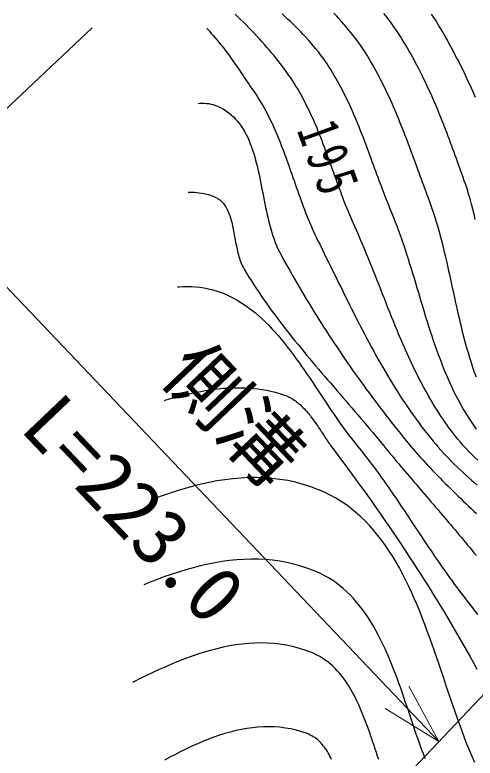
# Model space of a CAD drawing. Units: millimetres, scale not verified. Extents: x 40000 to 680000, y 20000 to 380000.
# Drawn here: x 302321 to 316929, y 261400 to 284979 of the extents above; entities that cross this region are included whole.
import ezdxf
from ezdxf.enums import TextEntityAlignment as Align

# ---------------------------------------------------------------- set-up
doc = ezdxf.new("R2010")
doc.units = ezdxf.units.MM
doc.header["$LTSCALE"] = 1000
doc.linetypes.add('CHAIN', pattern=[18.5, 12, -1.5, 3.5, -1.5])
for name, color, linetype, lineweight in [('M-BGD', 7, 'Continuous', 25), ('M-BMK', 2, 'CHAIN', 13), ('M-STR-HTXT', 7, 'Continuous', 13)]:
    doc.layers.add(name, color=color, linetype=linetype, lineweight=lineweight)
doc.styles.add('@ＭＳ ゴシック', font='')
doc.styles.add('ＭＳ ゴシック', font='')
doc.styles.get('@ＭＳ ゴシック').set_extended_font_data('@MS Gothic')
doc.styles.get('ＭＳ ゴシック').set_extended_font_data('MS Gothic')

msp = doc.modelspace()

# ---------------------------------------------------------------- linework, layer by layer
at = {"layer": 'M-BGD'}
for points in [[(317015, 270848), (316919, 270940), (316825, 271033), (316732, 271127), (316641, 271223), (316551, 271321), (316464, 271421), (316378, 271522), (316294, 271626), (316200, 271747), (316108, 271869), (316018, 271993), (315931, 272118), (315845, 272244), (315761, 272372), (315679, 272501), (315599, 272630), (315521, 272761), (315445, 272893), (315370, 273027), (315296, 273161), (315224, 273295), (315154, 273431), (315085, 273568), (315017, 273705), (314950, 273844), (314884, 273983), (314820, 274122), (314756, 274262), (314694, 274403), (314632, 274545), (314571, 274686), (314511, 274829), (314452, 274971), (314393, 275114), (314334, 275258), (314276, 275401), (314219, 275545), (314161, 275689), (314104, 275834), (314048, 275978), (313991, 276122), (313934, 276267), (313878, 276411), (313821, 276555), (313764, 276699), (313707, 276843), (313649, 276987), (313592, 277130), (313533, 277274), (313475, 277416), (313415, 277559), (313355, 277701), (313295, 277843), (313233, 277984), (313171, 278124), (313108, 278264), (313064, 278362), (313021, 278460), (312979, 278559), (312937, 278658), (312896, 278757), (312856, 278857), (312816, 278957), (312777, 279057), (312739, 279158), (312701, 279259), (312663, 279360), (312626, 279461), (312589, 279563), (312552, 279664), (312515, 279766), (312478, 279868), (312442, 279969), (312406, 280071), (312369, 280173), (312333, 280275), (312296, 280376), (312259, 280478), (312222, 280579), (312185, 280680), (312147, 280781), (312109, 280882), (312071, 280983), (312032, 281083), (311992, 281183), (311952, 281282), (311911, 281382), (311870, 281481), (311827, 281579), (311784, 281677), (311740, 281775), (311696, 281872), (311650, 281968), (311603, 282064), (311555, 282160), (311506, 282254), (311456, 282349), (311405, 282442), (311352, 282535), (311298, 282627), (311243, 282718), (311186, 282809), (311128, 282898), (311068, 282987), (310999, 283087), (310928, 283186), (310856, 283284), (310783, 283381), (310709, 283478), (310634, 283573), (310558, 283668), (310481, 283761), (310403, 283854), (310323, 283947), (310243, 284038), (310162, 284129), (310080, 284219), (309998, 284308), (309914, 284396), (309830, 284484), (309745, 284572), (309659, 284659), (309573, 284745), (309486, 284830), (309398, 284915), (309309, 285000)], [(316977, 271832), (316886, 271959), (316798, 272088), (316713, 272219), (316631, 272351), (316551, 272485), (316475, 272621), (316400, 272757), (316328, 272895), (316258, 273035), (316191, 273175), (316125, 273317), (316062, 273460), (316000, 273604), (315940, 273749), (315882, 273895), (315825, 274042), (315770, 274189), (315716, 274337), (315663, 274487), (315612, 274636), (315561, 274787), (315512, 274937), (315463, 275089), (315415, 275241), (315368, 275393), (315321, 275545), (315275, 275698), (315229, 275851), (315183, 276004), (315137, 276157), (315091, 276310), (315046, 276463), (315000, 276616), (314953, 276769), (314907, 276921), (314859, 277074), (314812, 277226), (314763, 277377), (314714, 277529), (314663, 277679), (314612, 277829), (314560, 277979), (314506, 278128), (314451, 278276), (314395, 278423), (314337, 278570), (314277, 278715), (314236, 278814), (314196, 278913), (314156, 279013), (314117, 279112), (314078, 279212), (314039, 279313), (314001, 279413), (313963, 279513), (313925, 279614), (313888, 279715), (313851, 279816), (313814, 279917), (313776, 280018), (313739, 280119), (313702, 280220), (313665, 280321), (313628, 280422), (313591, 280523), (313554, 280624), (313516, 280725), (313479, 280825), (313441, 280926), (313402, 281026), (313364, 281127), (313325, 281227), (313285, 281327), (313245, 281426), (313205, 281525), (313164, 281624), (313123, 281723), (313080, 281822), (313038, 281920), (312994, 282017), (312950, 282114), (312905, 282211), (312859, 282308), (312813, 282403), (312765, 282499), (312717, 282594), (312667, 282688), (312617, 282782), (312565, 282875), (312512, 282968), (312459, 283060), (312404, 283151), (312348, 283242), (312290, 283332), (312232, 283421), (312165, 283519), (312096, 283616), (312025, 283711), (311953, 283805), (311878, 283898), (311803, 283989), (311726, 284079), (311647, 284168), (311567, 284256), (311486, 284343), (311404, 284429), (311321, 284514), (311236, 284599), (311151, 284682), (311065, 284765), (310978, 284847), (310890, 284929), (310802, 285010)], [(316967, 273486), (316912, 273637), (316860, 273790), (316809, 273943), (316761, 274097), (316714, 274252), (316669, 274408), (316626, 274565), (316584, 274722), (316543, 274880), (316504, 275039), (316465, 275198), (316428, 275358), (316391, 275518), (316355, 275679), (316319, 275840), (316284, 276001), (316249, 276162), (316214, 276323), (316179, 276484), (316144, 276646), (316108, 276807), (316072, 276968), (316036, 277128), (315999, 277289), (315961, 277449), (315921, 277608), (315881, 277767), (315840, 277926), (315797, 278084), (315753, 278241), (315707, 278398), (315659, 278553), (315609, 278708), (315558, 278862), (315504, 279015), (315447, 279166), (315410, 279266), (315372, 279366), (315335, 279466), (315297, 279566), (315260, 279666), (315223, 279767), (315186, 279867), (315150, 279968), (315113, 280068), (315076, 280169), (315039, 280270), (315002, 280370), (314965, 280471), (314928, 280571), (314890, 280672), (314853, 280772), (314815, 280873), (314777, 280973), (314739, 281073), (314701, 281173), (314662, 281273), (314623, 281373), (314583, 281472), (314543, 281572), (314503, 281671), (314462, 281770), (314421, 281868), (314379, 281967), (314337, 282065), (314294, 282163), (314251, 282260), (314207, 282358), (314162, 282454), (314117, 282551), (314071, 282647), (314024, 282743), (313977, 282838), (313928, 282933), (313879, 283027), (313830, 283121), (313779, 283215), (313727, 283308), (313675, 283400), (313621, 283492), (313567, 283584), (313511, 283675), (313455, 283765), (313397, 283855), (313333, 283952), (313267, 284048), (313199, 284142), (313130, 284236), (313059, 284328), (312987, 284419), (312914, 284509), (312839, 284598), (312763, 284686), (312686, 284773), (312608, 284860), (312528, 284945), (312448, 285030)], [(316932, 278487), (316894, 278651), (316855, 278815), (316813, 278977), (316768, 279139), (316721, 279299), (316671, 279459), (316618, 279617), (316583, 279718), (316548, 279818), (316513, 279919), (316477, 280019), (316442, 280120), (316406, 280220), (316371, 280321), (316335, 280421), (316299, 280522), (316262, 280622), (316226, 280722), (316189, 280822), (316151, 280923), (316114, 281023), (316076, 281123), (316038, 281222), (316000, 281322), (315961, 281422), (315922, 281521), (315882, 281620), (315843, 281719), (315802, 281818), (315762, 281917), (315720, 282015), (315679, 282113), (315637, 282211), (315594, 282309), (315551, 282407), (315507, 282504), (315463, 282601), (315419, 282698), (315373, 282794), (315328, 282890), (315281, 282986), (315234, 283081), (315187, 283177), (315138, 283271), (315090, 283366), (315040, 283460), (314990, 283553), (314939, 283647), (314887, 283740), (314835, 283832), (314782, 283924), (314728, 284016), (314673, 284107), (314618, 284197), (314561, 284288), (314500, 284384), (314437, 284479), (314372, 284572), (314306, 284665), (314238, 284757), (314170, 284848), (314100, 284938), (314029, 285027)], [(316938, 282360), (316896, 282458), (316853, 282555), (316810, 282652), (316766, 282749), (316722, 282846), (316677, 282942), (316632, 283039), (316586, 283135), (316540, 283230), (316493, 283326), (316445, 283421), (316398, 283516), (316349, 283610), (316300, 283705), (316251, 283799), (316201, 283892), (316150, 283986), (316099, 284079), (316048, 284171), (315995, 284264), (315943, 284356), (315890, 284448), (315836, 284539), (315781, 284630), (315726, 284721), (315667, 284816), (315607, 284910), (315546, 285004)], [(308409, 284545), (308431, 284522), (308494, 284457), (308555, 284390), (308616, 284323), (308676, 284254), (308735, 284185), (308793, 284114), (308851, 284042), (308908, 283970), (308965, 283897), (309021, 283823), (309076, 283749), (309131, 283674), (309185, 283599), (309239, 283523), (309292, 283448), (309345, 283372), (309397, 283296), (309449, 283220), (309501, 283144), (309552, 283069), (309603, 282994), (309654, 282919), (309704, 282845), (309754, 282771), (309804, 282698), (309854, 282626), (309903, 282554), (309964, 282465), (310022, 282376), (310079, 282285), (310135, 282193), (310189, 282101), (310241, 282008), (310292, 281914), (310341, 281819), (310390, 281724), (310437, 281628), (310482, 281531), (310527, 281434), (310571, 281336), (310614, 281238), (310656, 281139), (310696, 281039), (310737, 280939), (310776, 280839), (310815, 280739), (310853, 280638), (310891, 280536), (310928, 280435), (310965, 280333), (311001, 280231), (311037, 280129), (311073, 280027), (311109, 279925), (311145, 279822), (311181, 279720), (311216, 279617), (311252, 279515), (311288, 279413), (311324, 279311), (311361, 279208), (311398, 279107), (311435, 279005), (311473, 278903), (311511, 278802), (311550, 278701), (311590, 278601), (311630, 278501), (311671, 278401), (311713, 278302), (311756, 278203), (311800, 278105), (311845, 278007), (311891, 277910), (311939, 277813), (312006, 277679), (312072, 277544), (312139, 277409), (312206, 277274), (312272, 277138), (312339, 277003), (312405, 276867), (312472, 276732), (312538, 276596), (312605, 276460), (312672, 276325), (312738, 276189), (312806, 276054), (312873, 275918), (312940, 275783), (313008, 275648), (313076, 275513), (313145, 275378), (313214, 275243), (313283, 275109), (313353, 274975), (313423, 274841), (313494, 274708), (313565, 274574), (313637, 274442), (313709, 274309), (313782, 274177), (313856, 274046), (313930, 273915), (314005, 273784), (314081, 273654), (314158, 273525), (314235, 273396), (314314, 273267), (314393, 273140), (314473, 273012), (314554, 272886), (314636, 272760), (314720, 272635), (314804, 272511), (314889, 272387), (314975, 272264), (315063, 272143), (315152, 272021), (315241, 271901), (315333, 271782), (315425, 271663), (315519, 271546), (315597, 271450), (315677, 271356), (315758, 271262), (315840, 271170), (315923, 271079), (316007, 270989), (316093, 270901), (316179, 270813), (316267, 270726), (316355, 270640), (316445, 270555), (316535, 270470), (316626, 270387), (316717, 270304), (316810, 270221), (316903, 270140), (316996, 270059)], [(308140, 282170), (308190, 282175), (308261, 282178), (308332, 282177), (308403, 282172), (308474, 282163), (308544, 282149), (308615, 282131), (308686, 282107), (308756, 282079), (308852, 282035), (308943, 281985), (309028, 281931), (309110, 281873), (309187, 281810), (309260, 281744), (309328, 281673), (309393, 281599), (309455, 281521), (309512, 281440), (309567, 281355), (309618, 281267), (309666, 281177), (309711, 281083), (309754, 280987), (309794, 280889), (309832, 280788), (309867, 280685), (309901, 280580), (309932, 280473), (309962, 280364), (309991, 280254), (310018, 280143), (310044, 280030), (310070, 279916), (310094, 279801), (310118, 279686), (310141, 279570), (310164, 279453), (310187, 279336), (310209, 279219), (310232, 279102), (310256, 278985), (310280, 278869), (310305, 278753), (310330, 278638), (310357, 278523), (310385, 278410), (310414, 278297), (310445, 278186), (310477, 278077), (310512, 277969), (310548, 277862), (310587, 277758), (310628, 277656), (310672, 277555), (310719, 277458), (310768, 277363), (310839, 277233), (310911, 277103), (310983, 276973), (311056, 276844), (311129, 276715), (311203, 276587), (311277, 276458), (311352, 276330), (311427, 276203), (311503, 276075), (311580, 275948), (311657, 275821), (311734, 275695), (311812, 275568), (311890, 275442), (311969, 275317), (312049, 275191), (312129, 275066), (312209, 274942), (312290, 274817), (312372, 274693), (312453, 274569), (312536, 274446), (312619, 274323), (312702, 274200), (312786, 274077), (312870, 273955), (312955, 273833), (313040, 273712), (313126, 273590), (313212, 273469), (313298, 273349), (313385, 273229), (313473, 273109), (313561, 272989), (313649, 272870), (313738, 272751), (313827, 272632), (313917, 272514), (314007, 272396), (314097, 272279), (314188, 272162), (314279, 272045), (314371, 271928), (314463, 271812), (314556, 271696), (314649, 271581), (314742, 271466), (314815, 271377), (314888, 271290), (314962, 271202), (315037, 271116), (315113, 271030), (315189, 270945), (315266, 270860), (315343, 270776), (315421, 270692), (315499, 270608), (315578, 270526), (315658, 270443), (315737, 270361), (315818, 270279), (315898, 270198), (315979, 270117), (316061, 270036), (316142, 269956), (316224, 269875), (316306, 269795), (316388, 269715), (316471, 269636), (316553, 269556), (316636, 269477), (316719, 269397), (316802, 269318), (316885, 269239), (316968, 269159)], [(307821, 279354), (307882, 279357), (308026, 279353), (308170, 279338), (308316, 279313), (308463, 279277), (308611, 279228), (308659, 279209), (308704, 279187), (308747, 279163), (308788, 279136), (308826, 279107), (308862, 279075), (308896, 279042), (308928, 279007), (308958, 278969), (308986, 278930), (309013, 278889), (309038, 278846), (309061, 278802), (309083, 278756), (309103, 278709), (309122, 278660), (309140, 278610), (309157, 278559), (309173, 278507), (309188, 278454), (309202, 278400), (309215, 278345), (309228, 278289), (309240, 278233), (309251, 278176), (309263, 278118), (309274, 278061), (309285, 278003), (309295, 277944), (309306, 277886), (309317, 277828), (309328, 277769), (309339, 277711), (309350, 277653), (309362, 277595), (309375, 277538), (309388, 277481), (309402, 277425), (309416, 277369), (309432, 277314), (309448, 277260), (309466, 277207), (309485, 277155), (309505, 277104), (309526, 277054), (309549, 277005), (309573, 276958), (309599, 276912), (309675, 276786), (309751, 276661), (309829, 276537), (309908, 276414), (309989, 276292), (310070, 276170), (310152, 276049), (310236, 275928), (310320, 275809), (310405, 275689), (310491, 275571), (310578, 275453), (310666, 275336), (310755, 275219), (310844, 275103), (310934, 274987), (311025, 274871), (311116, 274756), (311208, 274642), (311300, 274528), (311393, 274414), (311487, 274300), (311581, 274187), (311675, 274074), (311770, 273962), (311865, 273849), (311960, 273737), (312056, 273625), (312152, 273514), (312248, 273402), (312344, 273290), (312440, 273179), (312536, 273067), (312633, 272956), (312729, 272845), (312825, 272733), (312922, 272622), (313018, 272510), (313114, 272398), (313209, 272287), (313305, 272175), (313400, 272063), (313495, 271951), (313590, 271838), (313684, 271725), (313778, 271612), (313871, 271499), (313964, 271386), (314031, 271304), (314098, 271222), (314166, 271140), (314233, 271058), (314301, 270977), (314369, 270895), (314437, 270814), (314505, 270733), (314573, 270652), (314641, 270571), (314709, 270490), (314778, 270409), (314846, 270329), (314915, 270248), (314984, 270167), (315052, 270087), (315121, 270006), (315190, 269926), (315259, 269845), (315328, 269765), (315397, 269684), (315465, 269604), (315534, 269523), (315603, 269443), (315672, 269363), (315741, 269282), (315810, 269202), (315879, 269121), (315948, 269041), (316016, 268960), (316085, 268879), (316153, 268799), (316222, 268718), (316290, 268637), (316359, 268556), (316427, 268475), (316495, 268394), (316563, 268313), (316631, 268231), (316698, 268150), (316766, 268068), (316833, 267987), (316900, 267905), (316967, 267823)], [(307480, 276346), (307536, 276352), (307666, 276361), (307796, 276364), (307927, 276361), (308059, 276353), (308191, 276338), (308324, 276318), (308466, 276289), (308605, 276254), (308740, 276213), (308873, 276166), (309003, 276114), (309130, 276057), (309255, 275995), (309377, 275927), (309497, 275855), (309614, 275779), (309729, 275698), (309842, 275612), (309953, 275523), (310062, 275430), (310169, 275333), (310274, 275233), (310377, 275130), (310479, 275023), (310579, 274914), (310678, 274802), (310775, 274687), (310871, 274570), (310965, 274451), (311059, 274330), (311151, 274207), (311243, 274082), (311334, 273956), (311423, 273829), (311513, 273700), (311601, 273571), (311689, 273441), (311777, 273311), (311864, 273180), (311951, 273049), (312038, 272918), (312124, 272788), (312211, 272658), (312298, 272528), (312384, 272399), (312471, 272271), (312559, 272145), (312647, 272019), (312735, 271895), (312824, 271773), (312914, 271653), (313004, 271535), (313095, 271419), (313188, 271306), (313250, 271230), (313311, 271154), (313372, 271077), (313433, 271001), (313493, 270924), (313553, 270846), (313613, 270768), (313672, 270690), (313730, 270612), (313788, 270533), (313846, 270454), (313904, 270375), (313961, 270295), (314018, 270216), (314074, 270136), (314131, 270055), (314187, 269975), (314243, 269895), (314298, 269814), (314353, 269733), (314409, 269652), (314464, 269571), (314518, 269490), (314573, 269408), (314628, 269327), (314682, 269245), (314737, 269164), (314791, 269082), (314845, 269000), (314899, 268918), (314953, 268837), (315008, 268755), (315062, 268673), (315116, 268591), (315170, 268509), (315224, 268428), (315279, 268346), (315333, 268264), (315387, 268183), (315442, 268101), (315497, 268020), (315552, 267939), (315607, 267858), (315662, 267777), (315717, 267696), (315773, 267615), (315829, 267535), (315885, 267455), (315962, 267346), (316040, 267237), (316118, 267129), (316197, 267021), (316276, 266913), (316356, 266806), (316436, 266699), (316517, 266592), (316598, 266485), (316679, 266379), (316761, 266273), (316842, 266167), (316924, 266061), (317006, 265955)], [(307073, 272750), (307092, 272755), (307233, 272797), (307375, 272836), (307516, 272874), (307658, 272910), (307799, 272945), (307941, 272977), (308082, 273007), (308223, 273034), (308365, 273059), (308505, 273081), (308646, 273101), (308787, 273117), (308927, 273131), (309067, 273141), (309206, 273149), (309346, 273152), (309485, 273152), (309623, 273149), (309761, 273141), (309899, 273130), (310037, 273115), (310173, 273095), (310310, 273071), (310445, 273042), (310581, 273009), (310715, 272971), (310849, 272928), (310894, 272912), (310938, 272894), (310982, 272875), (311024, 272854), (311066, 272832), (311107, 272809), (311147, 272784), (311186, 272758), (311224, 272731), (311262, 272703), (311299, 272674), (311336, 272644), (311371, 272613), (311407, 272580), (311441, 272547), (311475, 272513), (311509, 272478), (311542, 272443), (311574, 272406), (311606, 272369), (311638, 272331), (311669, 272293), (311699, 272254), (311730, 272215), (311760, 272175), (311790, 272134), (311819, 272094), (311848, 272052), (311877, 272011), (311906, 271969), (311934, 271928), (311962, 271885), (311991, 271843), (312019, 271801), (312046, 271759), (312074, 271717), (312102, 271674), (312130, 271632), (312158, 271590), (312185, 271548), (312213, 271507), (312241, 271466), (312269, 271425), (312297, 271384), (312326, 271344), (312354, 271304), (312383, 271265), (312412, 271226), (312551, 271041), (312690, 270855), (312829, 270669), (312966, 270482), (313104, 270294), (313240, 270106), (313376, 269918), (313511, 269729), (313646, 269539), (313780, 269349), (313913, 269159), (314046, 268968), (314178, 268776), (314309, 268584), (314440, 268391), (314569, 268198), (314698, 268004), (314826, 267810), (314954, 267615), (315080, 267420), (315206, 267224), (315331, 267028), (315455, 266831), (315578, 266634), (315700, 266436), (315822, 266237), (315942, 266039), (316062, 265839), (316180, 265639), (316298, 265439), (316415, 265237), (316531, 265036), (316645, 264834), (316759, 264631), (316872, 264428), (316984, 264224)], [(316914, 261262), (316831, 261454), (316749, 261649), (316670, 261846), (316592, 262047), (316515, 262250), (316439, 262455), (316365, 262662), (316292, 262871), (316219, 263082), (316147, 263294), (316075, 263507), (316003, 263721), (315931, 263935), (315859, 264150), (315786, 264365), (315713, 264579), (315639, 264794), (315565, 265007), (315489, 265220), (315411, 265432), (315332, 265642), (315252, 265851), (315170, 266057), (315085, 266262), (314998, 266464), (314909, 266664), (314817, 266861), (314723, 267055), (314625, 267246), (314524, 267433), (314420, 267616), (314313, 267795), (314201, 267970), (314086, 268140), (313967, 268306), (313843, 268467), (313715, 268622), (313582, 268772), (313444, 268916), (313302, 269054), (313154, 269186), (313001, 269312), (312842, 269430), (312677, 269542), (312507, 269647), (312330, 269744), (312147, 269833), (311958, 269915), (311715, 270006), (311471, 270084), (311226, 270149), (310980, 270202), (310733, 270243), (310486, 270273), (310238, 270292), (309989, 270300), (309739, 270298), (309489, 270285), (309239, 270264), (308987, 270233), (308736, 270194), (308483, 270146), (308231, 270090), (307978, 270027), (307724, 269957), (307471, 269880), (307217, 269797), (306963, 269707), (306718, 269616)], [(315344, 261380), (315286, 261533), (315229, 261689), (315173, 261845), (315117, 262003), (315062, 262163), (315007, 262323), (314952, 262484), (314898, 262645), (314844, 262807), (314789, 262970), (314734, 263132), (314679, 263294), (314623, 263456), (314566, 263618), (314508, 263778), (314450, 263938), (314390, 264097), (314329, 264255), (314266, 264411), (314202, 264566), (314137, 264719), (314069, 264870), (314000, 265019), (313928, 265166), (313854, 265310), (313778, 265451), (313699, 265590), (313618, 265726), (313533, 265858), (313446, 265987), (313356, 266113), (313262, 266234), (313165, 266352), (313065, 266466), (312961, 266575), (312853, 266680), (312741, 266780), (312625, 266876), (312505, 266966), (312381, 267051), (312252, 267131), (312119, 267205), (311981, 267274), (311837, 267336), (311617, 267420), (311396, 267493), (311174, 267554), (310950, 267605), (310726, 267646), (310501, 267676), (310275, 267696), (310048, 267707), (309821, 267709), (309593, 267703), (309364, 267688), (309135, 267664), (308905, 267633), (308674, 267595), (308443, 267549), (308212, 267497), (307981, 267438), (307749, 267374), (307516, 267303), (307284, 267227), (307051, 267146), (306818, 267060), (306585, 266970), (306410, 266899)], [(313869, 261355), (313832, 261465), (313795, 261575), (313758, 261686), (313722, 261796), (313684, 261907), (313647, 262017), (313609, 262128), (313571, 262238), (313532, 262347), (313492, 262456), (313452, 262565), (313411, 262672), (313368, 262778), (313325, 262884), (313281, 262988), (313235, 263091), (313188, 263192), (313139, 263292), (313089, 263390), (313037, 263486), (312984, 263580), (312929, 263672), (312871, 263762), (312812, 263850), (312751, 263935), (312687, 264017), (312621, 264097), (312553, 264174), (312482, 264247), (312409, 264318), (312333, 264386), (312254, 264450), (312172, 264510), (312087, 264567), (312000, 264621), (311909, 264670), (311814, 264715), (311717, 264756), (311521, 264828), (311325, 264889), (311129, 264939), (310932, 264980), (310734, 265012), (310535, 265034), (310337, 265047), (310137, 265052), (309937, 265048), (309737, 265036), (309536, 265017), (309335, 264990), (309134, 264957), (308932, 264916), (308730, 264869), (308528, 264816), (308326, 264758), (308123, 264693), (307920, 264624), (307717, 264550), (307514, 264471), (307311, 264388), (307108, 264301), (306905, 264211), (306702, 264117), (306499, 264020), (306296, 263921), (306094, 263819), (306059, 263802)], [(312374, 261359), (312349, 261411), (312322, 261463), (312295, 261514), (312267, 261564), (312238, 261612), (312207, 261659), (312176, 261705), (312144, 261750), (312110, 261793), (312075, 261835), (312039, 261875), (312002, 261914), (311963, 261950), (311923, 261986), (311881, 262019), (311838, 262050), (311793, 262079), (311746, 262107), (311698, 262132), (311648, 262155), (311596, 262176), (311424, 262235), (311251, 262284), (311078, 262324), (310905, 262355), (310731, 262377), (310558, 262391), (310384, 262396), (310210, 262393), (310036, 262383), (309862, 262366), (309688, 262341), (309513, 262310), (309339, 262272), (309164, 262228), (308989, 262179), (308814, 262124), (308640, 262063), (308465, 261998), (308290, 261928), (308115, 261854), (307940, 261776), (307765, 261694), (307591, 261609), (307416, 261520), (307241, 261429), (307067, 261335)]]:
    msp.add_lwpolyline(points, dxfattribs=at)
msp.add_open_spline([(341885, 268877), (341280, 268029), (341058, 267780), (340478, 267118), (339266, 265739), (338038, 265489), (336955, 264006), (336261, 263057), (336322, 262285), (335892, 261191), (335551, 260321), (335322, 259849), (334969, 258985), (334732, 258406), (334753, 257995), (334372, 257499), (334067, 257101), (333775, 256963), (333308, 256779), (332790, 256575), (332462, 256543), (331905, 256527), (331321, 256509), (330957, 256536), (330433, 256796), (329573, 257221), (329382, 257861), (328707, 258542), (327863, 259393), (327377, 259857), (326545, 260719), (325806, 261486), (325380, 261906), (324687, 262714), (324282, 263188), (324002, 263421), (323694, 263963), (323261, 264724), (323131, 265208), (322803, 266020), (322505, 266757), (322161, 267139), (322103, 267932), (322087, 268158), (322181, 268276), (322234, 268496), (322286, 268714), (322320, 268835), (322378, 269051), (322435, 269266), (322465, 269387), (322529, 269600), (322593, 269809), (322659, 269918), (322704, 270132), (322755, 270367), (322754, 270505), (322769, 270745), (322784, 270995), (322779, 271136), (322783, 271386), (322787, 271630), (322793, 271767), (322788, 272010), (322780, 272360), (322732, 272554), (322728, 272904), (322725, 273063), (322733, 273152), (322732, 273311), (322724, 274123), (322674, 274576), (322641, 275387), (322616, 275998), (322657, 276344), (322580, 276951), (322534, 277314), (322453, 277508), (322358, 277862), (322107, 278798), (321916, 279307), (321618, 280229), (321441, 280775), (321359, 281088), (321137, 281617), (320832, 282343), (320566, 282705), (320201, 283402), (319832, 284104), (319599, 284484), (319258, 285200), (319081, 285571), (318949, 285772), (318856, 286172), (318809, 286372), (318830, 286492), (318807, 286696), (318711, 287522), (318721, 288003), (318480, 288799), (318327, 289307), (318123, 289555), (317795, 289972), (317475, 290378), (317262, 290583), (316859, 290908), (316387, 291289), (316054, 291407), (315544, 291738), (315082, 292038), (314835, 292224), (314374, 292525), (314106, 292700), (314021, 292756), (313686, 292968)], degree=3, knots=[0, 0, 0, 0, 1, 1, 1, 2, 2, 2, 3, 3, 3, 4, 4, 4, 5, 5, 5, 6, 6, 6, 7, 7, 7, 8, 8, 8, 9, 9, 9, 10, 10, 10, 11, 11, 11, 12, 12, 12, 13, 13, 13, 14, 14, 14, 15, 15, 15, 16, 16, 16, 17, 17, 17, 18, 18, 18, 19, 19, 19, 20, 20, 20, 21, 21, 21, 22, 22, 22, 23, 23, 23, 24, 24, 24, 25, 25, 25, 26, 26, 26, 27, 27, 27, 28, 28, 28, 29, 29, 29, 30, 30, 30, 31, 31, 31, 32, 32, 32, 33, 33, 33, 34, 34, 34, 35, 35, 35, 36, 36, 36, 37, 37, 37, 38, 38, 38, 38], dxfattribs=at)
at = {"layer": 'M-BMK'}
msp.add_line((318238, 297259), (296953, 277197), dxfattribs=at)
at = {"layer": 'M-STR-HTXT'}
for p, q in [((315777, 261928), (299216, 279329)), ((329424, 276307), (314400, 260477)), ((315777, 261928), (314820, 263684)), ((314070, 262970), (315777, 261928))]:
    msp.add_line(p, q, dxfattribs=at)

# ---------------------------------------------------------------- texts
at = {"layer": 'M-BGD', "insert": (312296, 280376), "char_height": 1320, "attachment_point": 5, "rotation": 289.928, "style": 'ＭＳ ゴシック'}
msp.add_mtext('\\T1.32;\\W0.7;195', dxfattribs=at)
at = {"layer": 'M-STR-HTXT', "style": 'ＭＳ ゴシック'}
msp.add_text('側溝', height=1833, rotation=313.582, dxfattribs=at).set_placement((308221, 271318), align=Align.BOTTOM_CENTER)
at = {"layer": 'M-STR-HTXT', "style": '@ＭＳ ゴシック'}
msp.add_text('L=223.0', height=1833, rotation=313.582, dxfattribs=at).set_placement((306772, 269939), align=Align.TOP_CENTER)

doc.saveas('drawing.dxf')
